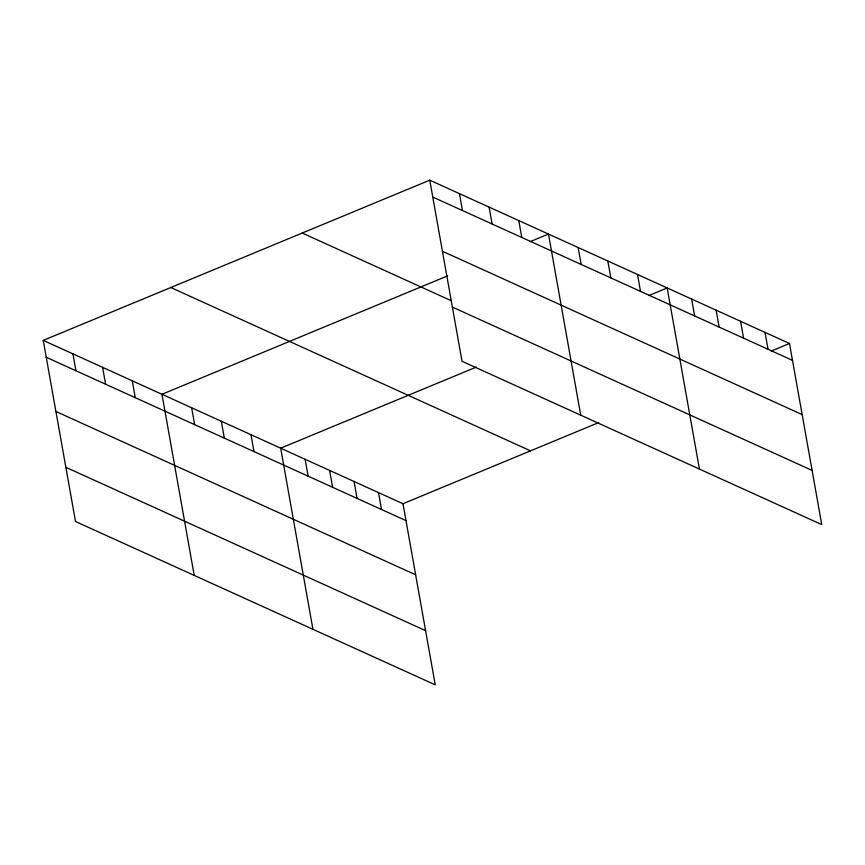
<?xml version="1.0" encoding="UTF-8"?>
<svg xmlns="http://www.w3.org/2000/svg" width="865" height="865" viewBox="0 0 865 865"><rect width="100%" height="100%" fill="white"/><g stroke="black" fill="none" stroke-linecap="round" stroke-linejoin="round"><path stroke-width="1.3" d="M43.25 340.399L402.982 503.722L435.236 684.831L75.515 521.509L43.25 340.399L429.764 180.169L789.486 343.492L821.75 524.601L462.018 361.278L429.764 180.169M447.648 275.859L161.96 394.289L194.225 575.398M530.256 241.616L548.475 234.069L580.729 415.178M476.356 367.074L280.671 448.189L312.935 629.298M648.955 295.516L667.185 287.969L699.439 469.079M402.982 503.722L598.666 422.596M771.266 351.049L789.486 343.492M432.77 197.058L792.502 360.381M442.426 251.25L802.147 414.573M302.209 233.042L450.6 300.414M452.373 307.086L812.094 470.409M170.794 287.526L530.526 450.849M46.256 357.277L405.988 520.611M55.911 411.47L415.643 574.803M65.859 467.305L425.58 630.639M765.028 332.387L768.034 349.276M740.57 321.283L743.576 338.172M716.101 310.178L719.118 327.067M691.643 299.074L694.649 315.952M637.505 274.486L640.511 291.375M607.825 261.014L610.831 277.903M578.144 247.541L581.161 264.43M518.795 220.597L521.8 237.475M489.114 207.124L492.12 224.003M459.434 193.641L462.451 210.53M378.513 492.618L381.519 509.496M354.055 481.502L357.061 498.391M329.597 470.398L332.603 487.287M305.129 459.293L308.135 476.183M250.991 434.717L253.996 451.606M221.31 421.244L224.327 438.123M191.641 407.761L194.647 424.65M132.28 380.816L135.286 397.705M102.6 367.344L105.617 384.233M72.93 353.871L75.936 370.75"/></g></svg>
